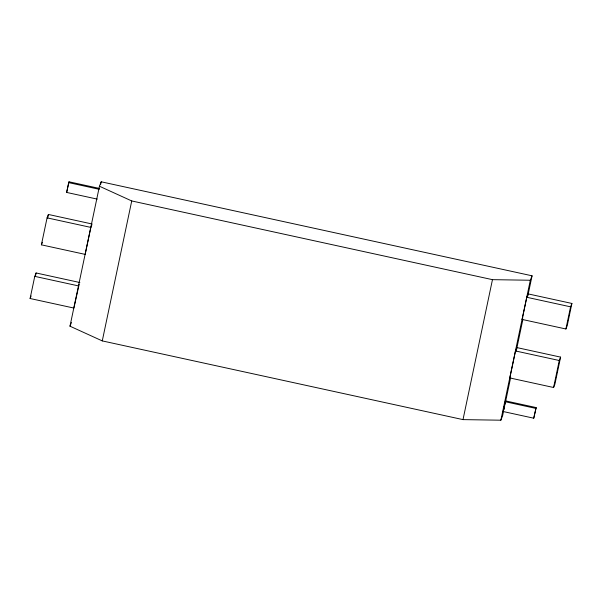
<?xml version="1.0" encoding="UTF-8"?>
<svg xmlns="http://www.w3.org/2000/svg" width="602" height="602" viewBox="0 0 602 602"><rect width="100%" height="100%" fill="white"/><g stroke="black" fill="none" stroke-linecap="round" stroke-linejoin="round"><path stroke-width="0.9" d="M79.201 284.219L73.873 308.058L30.1 298.509L34.766 276.363L36.097 272.969L79.87 282.526M91.85 224.862L90.849 227.405L85.168 254.383L41.395 244.833L47.076 217.856L48.416 214.462L92.181 224.019M35.541 275.633L36.097 272.969M47.656 218.067L48.416 214.462M97.215 199.104L66.634 192.429L68.696 182.632L69.019 181.796L99.608 188.471M69.019 181.796L66.634 192.429M503.565 411.196L502.602 415.764L500.856 420.204L463.006 419.617L102.272 340.905L69.983 326.194L99.45 186.236L101.196 181.796L532.063 275.806L528.022 295.018M100.617 184.536L101.196 181.796M102.272 340.905L131.733 200.948L99.45 186.236M463.006 419.617L492.466 279.659L530.317 280.246L532.063 275.806M500.856 420.204L530.317 280.246M515.5 350.958L509.819 377.943L553.584 387.492L554.924 384.106L560.605 357.121L516.832 347.572L515.5 350.958L559.266 360.508L560.605 357.121M522.13 319.436L526.795 297.283L528.127 293.896L571.9 303.446L567.234 325.599L565.903 328.985L522.13 319.436L522.799 317.743M503.159 411.527L505.552 400.894L536.141 407.569L533.748 418.202L503.159 411.527L503.49 410.699M503.678 409.804L505.552 400.894M516.072 351.169L516.832 347.572M527.382 297.441L528.127 293.896M503.949 409.36L504.724 405.703M505.108 403.874L510.692 377.349M516.471 349.905L522.822 319.715M533.748 418.202L536.141 407.569M553.584 387.492L559.266 360.508M565.903 328.985L570.568 306.832L571.9 303.446M41.395 244.833L42.396 242.297M30.1 298.509L31.101 295.973M69.983 326.194L71.442 322.491M68.696 182.632L99.285 189.306M131.733 200.948L492.466 279.659M526.795 297.283L570.568 306.832M47.076 217.856L90.849 227.405M34.766 276.363L78.531 285.912M505.228 401.73L535.81 408.397"/></g></svg>
